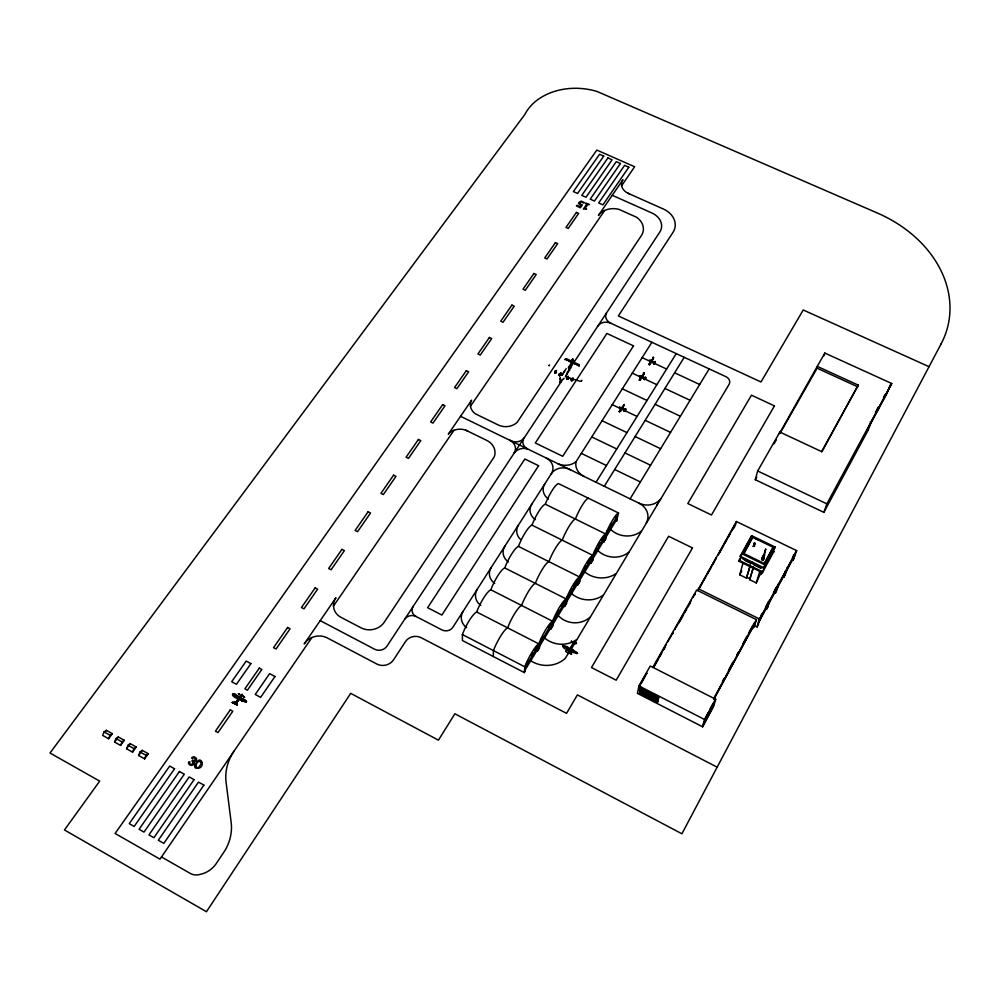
<?xml version="1.0" encoding="UTF-8"?>
<svg xmlns="http://www.w3.org/2000/svg" width="1000" height="1000" viewBox="0 0 1000 1000"><rect width="100%" height="100%" fill="white"/><g stroke="black" fill="none" stroke-linecap="round" stroke-linejoin="round"><path stroke-width="1.5" d="M241.05 696.338L242.237 694.788L240.725 695.913M640.037 377.95L641.225 375.9L642.425 376.562L644.125 373.188L643.5 372.85L644.125 373.188M560.125 379.588L561.413 380.55L559.763 379.538M751.675 535.688L740.2 556.225L743.088 559.038L760.825 567.688L763.95 567.8L775.3 547.125L751.675 535.688L740.537 556.55M493.3 656.5L493.45 650.6A17.913 3.525 -62.8 0 1 507.625 627.863A17.763 3.475 -63 0 1 521.575 605.45A17.613 3.425 -63.2 0 1 535.337 583.375A17.475 3.375 -63.3 0 1 548.888 561.625A17.337 3.337 -63.5 0 1 562.238 540.175A17.2 3.287 -63.7 0 1 575.4 519.05A17.075 3.237 -63.8 0 1 588.375 498.225M570.875 649.388L570.1 651.012L571.413 651.65L572.775 650.062L577.325 652.95L576.725 653.612L572.038 651.975L572.487 650.55L570.825 649.775M653.138 357.262C652.3 364.312 649.087 358.038 652.288 361.55M619.938 409.45C622.762 403.5 621.312 413.512 624.1 404.575M641.175 376.238L642.425 376.575L640.55 376.062L641.338 377.188L641.9 376.375L641.125 375.962M649.463 360.225L649.35 360.112M572.362 360.988L572.288 362.2L573.225 360.962L572.8 358.85M524.412 672.625L524.812 666.388L525.513 666.75L524.412 672.625L462.438 640.525L462.388 634.538A17.837 3.85 -62.7 0 1 476.725 612.013A17.688 3.8 -62.9 0 1 490.85 589.812A17.537 3.738 -63.1 0 1 504.775 567.95A17.4 3.688 -63.3 0 1 518.488 546.4A17.262 3.638 -63.5 0 1 532.013 525.15A17.125 3.588 -63.6 0 1 545.337 504.225A17 3.538 -63.8 0 1 558.475 483.587L618.525 512.987L616.525 521.2L615.862 520.875L616.425 517.05M572.712 359.675L572.175 362.762A14.712 3.4 -64.9 0 1 571.95 363.1L571.625 363.3A3.538 0.812 -64.8 0 0 571.413 363.625L571.3 364.05M555.55 371.4C558.975 368.575 552.587 372.438 556.263 372.7C556.425 369.663 556.388 374.212 555.087 371.5C556.862 371.312 556.875 372.587 554.875 371.7C556.737 373.688 556 371.287 556.013 371.625M536.663 651.025L537.013 646.375L537.7 646.725L537.337 651.375L536.663 651.025L524.525 670.962L525.212 671.312M538.312 649.775L538.787 643.838A17.837 3.15 -63.1 0 1 552.562 621.225A17.688 3.113 -63.2 0 1 566.15 598.938A17.537 3.062 -63.4 0 1 579.525 576.975A17.4 3.025 -63.5 0 1 592.712 555.337A17.275 2.975 -63.7 0 1 605.712 534A17.15 2.938 -63.8 0 1 618.525 512.987M560.2 374.25L561.188 375.037A12.95 11.25 -0.1 0 0 561.55 374.412M537.337 651.375L539.412 647.962L539.788 643.3L551.462 624.15L551.025 628.875L550.35 628.525L550.662 624.975M642.4 377.062L642.6 377.225M567.487 377.7C569 379.637 564.65 377.875 567.663 379.15C565.138 373.325 570.462 381.938 567.188 377.6A13.075 5.575 -40.5 0 1 567.587 377.013A12.962 10.025 85.5 0 0 567.188 377.6C566.462 380.4 566.675 377.788 568.175 378.425M568.638 368.85L568.725 367.912M572.013 379.1L573.112 377.962L571.163 379.738M578.938 366.2A9.562 2.175 -64.8 0 0 579.312 365.625L578.913 364.6L573.212 361.863L572.05 363.387A3.538 0.812 -64.8 0 0 571.775 363.8L571.712 363.888M552.013 627.25L552.762 620.538L553.45 620.887L553 625.625L551.025 628.875M238.088 696.812C235.55 698.188 241.562 695.312 238.75 698.5L237.1 697.562C237.463 691.012 225.637 693.812 238.375 698.938M553 625.625L552.325 625.275L563.962 606.163L564.325 602.55M563.962 606.163L564.637 606.512L565.138 601.7L553.45 620.887M565.513 605.075L566.15 598.938L504.775 567.95M564.637 606.512L566.538 603.375L567.05 598.55L578.375 579.95L577.812 584.85L577.137 584.513L577.562 580.837M639.725 376.6L641.9 377.675M649.775 361L651.562 362.038M572.388 360.737L572.513 359.575M655.113 363.038C653.487 365.675 652.85 361.763 655.037 362.85L655.212 361.8M566.538 651.175C564.637 650.1 567.013 651.363 566.35 651.237M643.812 379.325C645.15 380.812 644.05 376.35 645.4 378.5C643.462 377.812 642.275 376.863 644.963 378.55C647.337 376.5 643.312 377.525 645.05 378.35M560.887 382.188C561.275 380.562 559.487 383.775 561.388 381.225M568.713 652.4L567.712 653.625M568.513 652.05L567.837 653.3L574.038 642L572.875 643.988L573.85 642.4L576.438 643.275L573.275 643.487L573.95 642.362L571.237 647.25L573.312 643.975L571.95 646.562M651.637 361.637C649.075 361.238 650.75 359.312 651.475 361.562C645.763 371.188 654.463 355.95 649.712 362.312M560.013 381.6L559.612 382.55L560.625 381.463M560.75 381.7L560.925 381.962M578.812 583.212L579.525 576.975L518.488 546.4M570.225 653.8L571.013 653.263M577.812 584.85L579.7 581.737L580.275 576.838L591.625 558.2L590.95 557.863L587.712 563.188M239.5 699.125L240.125 698.175M243.738 696.513L243.263 696.65M560.65 381.737L560.375 382.325M624.163 409.762L625.175 410.3L624.35 411.15L624.163 409.762L625.562 409.988A1.675 0.85 32.1 0 0 625.425 410.213L625.2 410.213M620.688 408.363C622.513 410.637 619.875 406.85 621.175 407.65M570.462 368.413L571 367.837M579.837 580.075L590.337 562.825L590.95 557.863M590.337 562.825L591 563.162L591.625 558.2M591.912 561.663L592.837 554.763L593.513 555.1L592.875 560.075L591 563.162M592.875 560.075L592.212 559.75L603.225 541.65L603.737 537.875M603.225 541.65L603.888 541.987L604.575 536.938L593.513 555.1M604.825 540.438L605.712 534L545.337 504.225M603.888 541.987L605.725 538.95L606.425 533.9L617.275 516.087L616.525 521.2M564.075 378.25L563.8 378.837M565.3 376.587L580.125 381.3M565.775 375.838L565.675 376.112M566.15 375.062L566.275 375.238M639.562 375.863L639.425 375.95M572.038 651.975L572.775 650.062L570.925 649.225M621.838 409.137L620.013 408.237M560.175 378.288L559.637 379.3L560.225 377.887M621.325 408.5L621.038 409.538M567.575 371.75L567.513 372.5M641.4 377.287L641.137 377.962L641.85 376.562L639.55 380.012L641.975 377.262L640.662 376.575L642.087 377.475L641.525 377.1L639.75 380.175L639.038 379.95L639.675 380.25M239.3 694.775C238.275 694.038 241.5 695.05 239.45 694.3M650.462 360.975C652.163 361.613 650.575 363.45 650.312 360.988M638.938 685.913L637.425 693.375L702.625 726.8L713.525 706.65L715.713 699.287L650.238 666.012L638.938 685.913L704.737 719.587L702.625 726.8M639.087 688.425L639.3 687.362M639.438 693.25L639.663 692.188L657.6 701.375L657.362 702.438L639.438 693.25L639.85 692.537L657.763 701.712L657.362 702.438M639.862 691.162L640.487 689.388L639.862 691.162L657.825 700.362L658.475 698.6L657.825 700.362M640.275 689.15L640.913 687.35L640.275 689.15L658.288 698.363L658.7 697.638L640.688 688.425M623.75 410.838C627.987 406.613 624.312 410.5 623.475 409.075M672.938 633.488L673.188 632.375L667.9 641.7M658.288 698.363L658.525 697.3L640.5 688.075M644 377.9L643.025 377.225L644.675 378.275L643.012 377.413M645.2 378.812L645.6 378.488A1.65 0.875 32.1 0 0 645.462 378.725L645.238 378.713M657.763 701.712L658 700.65L657.6 701.375M675.175 629.538L675.438 628.425M650.7 362.488L651.175 361.725M655.05 362.837L655.25 362.837A1.638 0.887 32 0 0 655.1 363.075L655.263 362.8M651.55 361.15L652.163 361.175M653.662 362.188L654.275 362.587L652.675 361.6L654.312 362.638L653.225 361.975M654.525 362.887L653.188 361.962M566.2 368.663L561.775 375.462L563.787 372.4M564.138 371.825L564.6 371.112M694.938 594.675L695.225 593.538L692.938 597.562M697.812 590.625L736.388 521.525L796.663 550.638L793.062 560.4L792.4 560.075L794.2 554.7M567.737 653.787L570.788 648.637M572.312 380.45C573.488 378.175 570.037 379.812 571.8 379.125M716.012 558.837L716.3 557.712L699.112 588.025M718.15 555.05L735.288 524.225L734.975 525.375M734.287 527.825L734.587 526.737M735.263 525.75L736.388 521.525M641.988 377.275L640.775 376.613L642.25 377.125M755.288 479.712L757.675 470.988L779.862 432.05L821.612 451.613L858.25 385.125L817.262 366.375L824.85 353.062L891.75 383.512L871.087 422.2L868.263 429.963L823.863 512.362L755.288 479.712L756.762 477.125M566.862 377.638L567.9 378.775L566.7 377.6L568.15 377.863L567.762 378.663M773.75 552.087L774.013 551.225L762.438 572.688L738.812 561.163L741.2 556.462M743.363 554.438L752.638 537.325L773.075 547.212L772.763 548.225L763.863 564.425L743.363 554.438L752.638 537.325M779.862 432.05L779.388 433.688L817.262 366.375M749.9 566.987L746.45 578.1L739.688 574.788L743.062 562.925M750.25 540.7L750.5 539.825M567.775 648.825L567 649.762L567.775 648.737L567.562 649.613L569.338 649.825M572.05 651.812L572.238 651.012M571.675 364.5L572.312 363.275A14.712 3.4 -64.9 0 0 572.537 362.938L573.212 361.863M746.45 578.1L750.337 564.788M703.7 724.525L713.5 705.438L712.337 707.325M704.55 721.612L704.638 719.25L708.188 712.712M761.062 572.225L756.275 582.913L749.65 579.663L753.15 567.85M749.65 579.663L753.575 567.087M704.737 720.037L713.85 702.237M703.175 724.25L714.362 702.513L704.5 720.837M761.637 559.612L762.8 556.788L764.237 557.487L763.75 559.087L763.075 560.312L761.637 559.612L762.8 556.788M762.625 557.875L763.75 554.738L764.587 555.15L763.85 557.575L762.625 557.875L763.75 554.738M824.05 355.725L824.85 353.062M763.7 555.4L765.763 548.888L763.462 558.275M763.075 560.312L764.237 557.487M756.275 582.913L759.862 571.125M759.862 573.925L760.925 574.45L761.838 571.475M763.863 564.425L773.075 547.212M762.438 572.688L762.7 571.838L739.062 560.3M572.888 379.787C572.175 380.163 573.387 379.05 572.625 380.387M713.75 699.475L752.862 627.288L754.013 623.663M752.862 627.288L753.562 627.638L755.088 622.788L754.388 622.45M753.562 627.638L756.513 619.675L696.663 590.062L652.712 667.513M563.875 372.275L564.163 371.825M651.025 361.812L650.212 361.488L650.913 361.763M758.312 622.612L759.95 617.475L760.638 617.812L757.113 626.925L754.613 625.688M757.113 626.925L759.638 619.062L796.663 550.638M766.2 608.538L768.3 602.038L768.988 602.375L766.875 608.862L766.2 608.538L758.587 622.612M767.537 605.55L768.8 601.65M766.875 608.862L769.9 600.675L777.663 586.337L775.5 592.9L774.825 592.575L776.55 587.325M573.05 643.725L573.775 642.262L571.3 641.312L573.1 643.4L573.775 642.262M775.5 592.9L777.9 584.3M776.425 591.2L778.587 584.625L786.287 570.375L784.087 577.025L783.413 576.688L785.175 571.375M784.087 577.025L785.75 570.825M785.1 575.15L787.312 568.488L795.325 553.675L794.65 553.35M793.062 560.4L795.325 553.675M554.913 371.413L556.438 372.438L555.2 370.988L555.225 372.938L554.987 371.775M625.163 410.312L625.8 409.575M568.875 650.387C572 648 563.15 644.425 562.775 646.475C566.65 653 570.138 645.037 566.938 649.362M821.825 451.863L858.25 385.125M823.863 512.362L826.85 503.837L891.75 383.512M571.462 641.2L573.25 643.138L572.288 642.275M890.113 385.075L887.188 393L867.463 429.588L868.263 429.963M238.663 699.812L235.688 703.65L234.762 703.575L235.95 701.787L234.525 703.8L235.463 702.262L232.175 702.487L234.638 703.45L235.463 702.262M572.5 645.375L573.85 642.4M654.625 362.887L655.45 362.463M641.162 377.625L640.662 377.113L641.237 377.762M104.062 731.9L102.65 735.4L108.612 738.725L112.312 733.65L106.35 730.325L104.062 731.9L110.025 735.225L112.312 733.65M108.612 738.725L110.025 735.225M114.588 742.075L116.013 738.562L118.287 736.975L124.262 740.312L120.575 745.413L114.588 742.075L118.287 736.975M120.575 745.413L122 741.912L124.262 740.312M126.575 748.763L128 745.263L130.25 743.662L136.25 747L132.575 752.125L126.575 748.763L130.25 743.662M132.575 752.125L134.012 748.612L136.25 747M138.6 755.487L140.025 751.975L142.262 750.362L148.287 753.725L144.625 758.863L138.6 755.487L142.262 750.362M144.625 758.863L146.062 755.35L148.287 753.725M652.875 359.637C655.725 351.912 648.95 368.363 653.2 357.337M642.513 376.8C641.3 376.613 646.775 368.338 642.475 376.712M622.1 407.863L623.825 404.575M559.325 374.562L560 373.95L561.075 374.938L559.25 374.188L559.562 375.725L559.25 374.188M523.375 439.113L523.212 439.5A9.438 8.025 3.4 0 0 527.65 448.975A11.3 9.663 2.9 0 0 514.087 453.212A11.113 9.463 1.9 0 0 509.787 440.275L512.288 441.388A10.1 8.562 2.5 0 0 524.388 437.587M652.6 359.538L653.487 357.625M650.9 360.3L651.787 360.825M242.075 698.888C246.15 698.975 250.738 705.238 239.55 699.562C240.312 696.8 243.212 698.288 241.137 700.387L242.087 698.388M566.562 377.663L566.688 378.3M644.112 373.263L642.138 376.45L644.112 373.263L643.238 375.25M241.488 695.487L242.288 694.262L235.525 703.625L238.35 700.638L235.525 703.625L238.012 699.725L234.762 703.575M569.938 648.675L568.025 648.263L567.575 649.688L568.038 648.175L569.612 649.025M571.413 651.65L572.5 650.462L570.913 649.7L570.1 651.012M572.013 646.525L573.312 643.975L571.237 647.25M620.662 408.35C622.875 407.262 620.763 412.837 618.862 411.463C620.675 412.587 622.8 407.8 620.662 408.062M570.6 649.938L570.375 650.062M566.613 374.363L566.475 374.762M567.537 372.962L567.4 373.375M568.45 371.575L568.525 371.613M640.75 376.887L641.4 377.062M650.938 360.387L651.162 361.112M652.175 361.163L652.2 361.475M560.262 378.212L559.963 378.888M710.312 708.787L713.138 703.55M704.737 719.587L715.713 699.287M760.65 616.188L762.038 613.612M765.525 607.188L768.3 602.038M773.45 592.525L776.275 587.312M792.463 557.388L793.925 554.7M760.638 617.812L768.988 602.375M767.812 605.55L774.825 592.575M775.75 590.875L783.413 576.688M784.425 574.825L792.4 560.075M875.425 412.3L878.363 406.85M883.5 397.325L884.975 394.6M722.525 681.237L724 678.5M728.45 670.3L732.9 662.1M736.6 655.263L738.088 652.525M742.537 644.325L746.975 636.125M748.462 633.387L752.913 625.175M713.763 698.562L756.513 619.675M755.088 622.788L714.338 698.012L713.625 697.65M763.587 567.788L769.1 557.737M769.788 556.487L773.9 549M760.925 574.45L764.312 568.263M555.175 372.962L556.038 372.562M764.587 555.15L763.363 555.45M621.587 408.6L619.425 411.562L621.912 408.75M739.688 574.788L741.762 571.05M738.812 561.163L740.438 558.263M242.525 699.038L241.475 699.925L239.55 699.562M237.725 696.025L236.762 698.012L238.337 696.35L237.45 697.225M572.375 359.487L571.613 361.775A3.2 0.737 -64.8 0 1 571.312 362.825L571.087 363.4A2.763 0.637 -64.8 0 1 570.688 364.25L568.337 367.663M573.225 360.962L572.475 362.3L572.837 361.7L566.712 358.837L565.05 359.55M571.613 364.3L573.663 360.75A2.913 0.675 -64.8 0 1 573.288 361.062M571.9 646.475L573.312 643.975M653.562 666.988L666.4 644.362M676.2 627.087L688.375 605.612M689.887 602.938L691.413 600.25M654.075 666.737L658.612 658.763M660.113 656.1L661.625 653.438M663.888 649.45L665.4 646.787M678.975 622.837L683.538 614.788M685.062 612.112L686.587 609.425M688.1 606.75L690.387 602.725M698.838 589.125L702.575 582.55M704.062 579.913L705.562 577.275M707.05 574.637L711.525 566.737M713.025 564.1L714.513 561.475M718.925 553.7L723.512 545.612M725.037 542.913L726.562 540.212M728.1 537.513L730.387 533.462M731.925 530.763L734.212 526.725M774.062 443.825L776.363 439.787M780.2 433.05L816.275 369.688M641.038 683.7L645.625 675.612M573.088 650.225L572.812 650.713C586.35 658.438 565.862 646.475 574.675 651.237M567.987 647.625L567.712 648.1C552.55 641.188 576.2 651.675 566.15 646.888M571.487 380.737C571.025 379.825 573.062 381.637 571.325 379.062M639.75 380.175L641.188 378.5M571.3 364.938L571.725 364.15M241.438 700.55L246.375 701.712L241.438 700.55L243.25 701.125M657.337 504.375L656.825 505.25M236.062 702.725L235.162 702.95L236.262 702.537M241.462 695.4L241.925 694.613M570.075 650.375L565.3 658.363A26.713 24.225 5.1 0 1 531.388 661.15L530.712 660.8M571.75 647.625L571.425 648.812L729.112 384.325A6.713 5.525 11.4 0 0 725.987 376.712L610.788 323.212A9.588 7.837 6.2 0 0 597.875 326.05M572.837 361.688L571.675 363.212M526.438 663.725L528.062 661.05M531.325 655.713L532.95 653.05M534.575 650.375L537.013 646.375M540.65 640.4L542.987 636.562M548.438 627.625L550 625.075M556.663 614.138L559 610.3M561.337 606.462L562.888 603.913M567.987 595.55L566.375 598.2L567.05 598.55M570.413 591.562L572.038 588.913M573.65 586.25L576.075 582.275M582.025 572.513L579.6 576.5L580.275 576.838M584.462 568.513L586.087 565.85M593.638 553.475L596 549.575M598.375 545.688L599.95 543.1M601.538 540.5L603.112 537.913M606.538 532.3L608.088 529.763M609.637 527.212L611.962 523.4M525.513 666.75L537.7 646.725M550.35 628.525L538.737 647.613L539.412 647.962M566.675 601.712L577.137 584.513M605.85 537.337L615.862 520.875M630.112 498.862L709.175 368.9M559.562 375.763L559.325 373.875L560.812 375.138L559.712 374.113M604.275 486.287L684.225 357.312M596.013 482.262L676.25 353.612M573.275 643.487L576.438 643.275L573.6 642.975M235.738 702.15L234.825 703.538L236.912 705.062L237.275 704.538L235.65 702.362L234.825 703.538M565.487 358.925L565.413 359.05A9.55 2.25 -64.9 0 1 565.025 359.637M624.225 410.988L625.737 408.988M653.938 363.812C656.062 358.225 654.975 364.637 653.462 363.675M621.45 408.162L621.65 407.85M557.788 463.65A15.738 13.413 5 0 0 576.062 461.65L651.875 342.3M238.012 699.725L235.525 703.625L236.612 702.025M581.388 380.9L581.788 380.288L581.325 381M570.775 469.975L567.4 468.512A13.613 11.712 5.1 0 0 551.35 473.7L452.887 627.263A7.95 7.163 -3 0 1 442.013 629.95L416.075 616.512A8.375 7.525 -5.5 0 0 404.975 618.812M549.125 365.613L549.538 365L549.062 365.7M571.413 378.875L572.1 378.837L571.438 380.55M572.712 379.988L571.812 379.3M563 378.975L386.938 646.2A8.963 8.075 -8.4 0 1 374.625 649.237L320.213 620.638M567.3 372.463L569.012 369.85M570.725 367.25L572.45 364.65M574.163 362.038L660.3 231.3A17.887 14.05 6.9 0 0 651.888 212.987L612.263 195.287M567.375 377.75L568.263 378.1A13.062 9.787 81.2 0 0 568.625 377.5A12.925 5.888 -44.6 0 1 568.25 378.113L568.387 378.4A12.962 11.363 -0.7 0 0 569 377.55M241.388 696.275L241.775 695.575M559.212 374.475L560.487 374.462M560.375 374.412L560.65 374.837M572.45 359.375L572.612 359.162A4.675 2.425 33.5 0 0 572.525 359.438L572.688 359.188A4.675 2.425 33.7 0 1 572.725 359.525M555.125 372L554.95 372.85M568.837 367.15L573.663 360.75L571.25 363.925M240.55 697.113L241.175 696.188M311.913 637.537L159.987 859.15L115.1 833.475L596.838 150.062L634.637 166.75L621.663 185.7M333.512 606.025L453.975 430.3M470.487 406.213L604.675 210.475M240.825 697.738L239.913 699.038L241.45 699.837L242.7 698.725M238.337 696.45L237.1 697.562L238.637 698.35L239.625 697.087M624.05 404.688L623.188 406.688M621.275 408.725L620.588 408.625M104.875 732.35L106.35 730.325M560.013 374.012L561.1 373.013L559.9 374.1A13.062 5.525 -40.6 0 1 560.513 373.263A12.95 10.113 86 0 0 559.9 374.15L559.688 374.338A12.988 11.413 0.1 0 1 560.538 373.137M619.438 411.55L620.812 409.913M624.913 409.9L624.325 409.5L625.212 408.65M652.663 361.775L654.038 362.287L654.887 361.562M654.625 362.812L653.938 362.675M645.625 378.462L644.45 378.038M569.525 651.15L569.675 651.3M774.587 547.75L775.3 547.125M645.138 377.188L645.775 377.5L644.463 379.6M645.113 378.387L645.387 377.837M754.513 544.825L754.562 544.05M555.163 372.788L554.975 372.912M559.4 375.725L560.413 375.538L559.237 374.663M655.013 362.225L654.038 362.287L654.85 363.15M625.337 409.338L622.95 408.888M571.487 379.9L572.212 380.763L571.388 379.7M574.725 643.525L573.438 643.2L576.1 643.713M567.913 378.95L567.238 378.738M235.062 702.8L232.175 702.487L235.075 702.85M240.7 695.9L241.012 695.675M625.375 409.975L624.4 409.525M555.887 372.463L554.888 371.8M640.65 376.438L640 376.163M620.575 407.875L619.925 407.6M239.1 694.112L238.25 693.75L239.188 694.05M569.025 651.025C570.612 652.463 567.025 650.763 569 651.012M629.4 193.875L626.35 192.338A12.925 10 6.3 0 1 621.775 186.375L621.525 185A12.925 10 6.3 0 1 622.95 179.725L598.4 215.487A18.012 14.15 5.9 0 1 603.638 210.963L605.325 210.162A18.012 14.15 5.9 0 1 618.888 209.325L636.675 217.3A18.925 14.887 6.3 0 1 641.75 235.012L517.25 422.225A15.275 12.862 2 0 1 497.475 424.613L475.538 413.888A13.662 11.475 1 0 1 470.763 407.55L470.462 406.05A13.662 11.475 1 0 1 471.613 400.138L448.3 434.2A14.425 12.263 -0.3 0 1 452.738 430.812L454.538 430.062A14.425 12.263 -0.3 0 1 467.925 431.2M650.675 360.988L649.663 360.55M627.7 193.125L663.288 208.975A21.812 17.113 7.2 0 1 672.95 232.438L618.362 315.95L760.987 381.975L803.238 309.988L929.038 366.688M816.762 368.075L857.675 386.8M870.288 421.825L871.087 422.2M642.138 357.625L666.612 369.062M674.625 372.8L699.688 384.5M632.288 373.137L656.862 384.688M664.912 388.462L690.088 400.288M622.325 388.812L647.013 400.487M655.1 404.3L680.375 416.25M757.675 470.988L826.85 503.837M612.25 404.675L637.05 416.463M645.163 420.325L670.55 432.388M602.062 420.725L626.962 432.625M635.112 436.525L660.612 448.725M591.75 436.95L616.763 448.988M624.95 452.925L650.562 465.238M581.325 453.363L606.45 465.525M614.675 469.513L640.4 481.962M754.2 537.888L758.012 539.738M786.637 568.162L787.312 568.488M763.025 557.163L763.85 557.575M762.125 558.013L763.562 558.7M743.65 553.425L764.175 563.425M460.525 416.287L638.837 503.113A16.762 14.4 9.6 0 0 660.75 498.688M740.2 556.225L763.95 567.8M745.275 560.625L750.775 563.312M754.025 564.9L760.763 568.188M465.513 430.025L486.85 440.45A16.438 14.025 0.6 0 1 494.288 456.75L383.9 622.75A16.925 15.113 -8.2 0 1 361.025 627.825L341.213 617.45A16.1 14.287 -9.2 0 1 333.55 606.875L333.475 604.987A16.1 14.287 -9.2 0 1 335.925 597.75L304.212 643.938A16.688 14.938 -12.8 0 1 310.5 638.188L312.488 637.263A16.688 14.938 -12.8 0 1 327.3 637.913L376.775 664A12.188 11.025 -8.5 0 0 393.537 659.837L405.438 641.637A11.562 10.462 -5.8 0 1 421.238 637.737L566.55 713.363L577.388 694.887L717.15 767.175M746.862 577.337L750.062 578.913M769.225 600.35L769.9 600.675M610.55 529.6L611.213 529.925A21.45 18.625 9 0 0 641.338 531.163M767.113 606.85L767.788 607.175M605.763 533.575L606.425 533.9M605.062 538.625L605.725 538.95M698.275 588.725L759.638 619.062M757.9 623.888L758.575 624.225M597.725 550.675L598.387 551.013A21.538 18.837 8.6 0 0 628.725 552.25M532.013 525.15L592.712 555.337M584.712 572.062L585.388 572.4A23.9 21.05 8 0 0 615.95 573.638M579.025 581.4L579.7 581.737M571.512 593.763L572.188 594.1A23.512 20.875 7.5 0 0 602.975 595.337M565.862 603.025L566.538 603.375M558.112 615.775L558.787 616.125A21.263 19.038 6.9 0 0 589.812 617.362M490.85 589.812L552.562 621.225M647.212 673.475L646.625 673.175L639.725 685.312L640.312 685.625M544.513 638.125L545.188 638.475A24.388 21.975 6.1 0 0 576.45 639.712M654.775 694.438L657.55 695.863M644.638 691.513L651.562 695.062M654.325 696.475L657.087 697.887M640.075 690.113L658.062 699.325M639.062 689.812L658.238 699.638M476.725 612.013L538.787 643.838A17.988 3.2 -62.9 0 0 524.788 666.812L462.388 634.538M116.013 738.562L122 741.912M128 745.263L134.012 748.612M140.025 751.975L146.062 755.35M161.488 856.963L190.3 873.438A12.75 11.587 -32.6 0 0 199.288 874.613L200.675 874.287A24.038 21.812 -31.7 0 0 216.375 863.4L225.3 849.963A47.85 43.175 -30.4 0 0 231.15 822.25L226.112 782.562A49.775 45.512 -22.4 0 1 234.088 751.062M569.6 652.788L570.5 653.363L569.65 652.8M753.925 544.837C756.462 545.375 753.275 542.688 753.962 544.637M243.837 696.663L244.75 697.25L243.825 696.663M566.425 651.85L566.2 651.25L566.487 651.888M241.025 695.688L241.262 696.462M236.375 703.525L235.45 702.65L237.188 704.55M752.038 562.163L752.237 563.5M416.075 616.512A8.312 7.438 -4.6 0 1 413.188 606.35M610.788 323.212A9.562 7.775 6.5 0 1 606.475 313M638.837 503.113A16.863 14.625 9.2 0 1 646.35 522.775M584.188 476.5A15.888 13.587 6.5 0 1 576.062 461.65M546.3 458.062A13.525 11.6 3.8 0 1 551.35 473.7M548.462 499.05A13.762 11.875 4.8 0 1 544.825 483.862M466.6 627.663A14.338 12.912 -0.6 0 1 463.2 611.175M535.375 519.637A13.75 11.95 4.2 0 1 531.712 504.312M520.538 539.45A13.938 12.2 3.4 0 1 518.438 525.037M508.387 562.013A14.087 12.425 2.6 0 1 504.888 546.163M494.738 583.475A14.025 12.45 1.7 0 1 491.2 567.513M480.763 605.413A14.262 12.763 0.6 0 1 477.337 589.138M566.962 377.788A13 11.338 1.3 0 1 567.587 376.887M619.725 407.15L619.412 407.812L619.7 407.137M754.225 543.15L755.163 543.362L754.225 543.15M754.475 546.287L753.15 546.3L754.475 546.287M194.812 765.863L194.762 766.6A2.525 2.263 -25.4 0 0 195.475 768.025C207.475 770.662 200.987 750.562 194.812 765.863M559.7 382.137L560.087 381.388L559.7 382.137M651.787 361.562L649.237 364.338L651.637 361.625M569.1 369.425C569.65 372.612 570.337 367.35 569.1 369.387M193.475 762.55L192.262 764.275L190.438 764.225A1.688 1.512 -25.4 0 1 189.713 762.7L189.975 761.9L188.7 761.988A2.812 2.512 -25.3 0 0 188.625 763.462C189.6 767.275 196.588 764.788 194.013 761.388L194.675 761.375A2.013 1.8 -25 0 0 196.15 760.45L196.425 759.9A2.413 2.163 -25 0 0 196.238 758.138L194.338 756.888A2.625 2.35 -25 0 0 192.438 757.225L191.575 757.9L192.4 758.587L193.588 757.825L195.2 758.363L194.95 760.175A1.262 1.125 -25 0 1 194.037 760.575L192.587 760.188L191.912 760.938L193.475 762.55M568.775 371.163L568.787 371.075M201.5 762.6C195.025 777.15 194.1 756.9 201.5 762.6M623.962 409.312L624.625 409.762L622.975 408.7L623.962 409.338M237.475 699.587L238.088 698.913L237.525 699.538M567.863 372.5L567.875 372.475M579.837 202.925L580.225 204.05L582.362 204.913L580.388 207.763L576.438 205.975L576.888 205.325L579.913 206.688L580.925 205.225L578.825 203.863A2.025 1.587 4.7 0 1 578.75 202.675L581.075 201.088L584.388 202.575C583.6 204.412 581.025 199.838 579.837 202.925M243.475 696.438L242.562 695.85L243.5 696.413M237.087 704.663L235.25 702.9L237.1 704.688M568.062 376.312L567.288 377.463L568.112 376.325M570.862 653.55L571.737 654.163L570.837 653.587M941.15 343.8L681.912 833.787L454.875 713.775L438.438 740.175L350.7 693.363L206.45 911.725L64.475 829.95L99.688 781.137L50 753.012L524.85 114.475A56.8 43.2 4.4 0 1 597.175 91.525L877.475 213.075A120.85 95.425 13.7 0 1 941.15 343.8M692.487 547.938L616.188 680.212L591.487 667.55L668.612 536.25L692.487 547.938M774.45 405.887L711.488 515.013L687.812 503.55L751.462 395.188L774.45 405.887M236.775 697.3L236.462 697.837L232.738 694.287L236.775 697.3M573.85 362.5L573.337 363.312L579.312 365.613L573.35 363.1L573.85 362.5M571.825 361.538L571.312 362.362L565.475 359.087L571.325 362.137L571.825 361.538M633.525 345.863L562.725 456.3L535.312 442.975L606.9 333.462L633.525 345.863M538.575 465.712L441.887 615.05L427.625 607.7L524.837 459L538.575 465.712M567.125 373.488L566.925 374.25L567.125 373.488M203.875 785.125L163.825 843.363L158.325 840.238L198.487 782.113L203.875 785.125M628.812 167.2L602.925 204.85L598.688 202.95L624.625 165.35L628.812 167.2M274.962 676.525L260.613 697.362L255.238 694.45L269.625 673.65L274.962 676.525M586.475 208.85L583.35 209.112L586.812 204.137L585.538 203.562L585.925 203L589.438 204.575L587.737 204.562L585.175 208.263L586.475 208.85M194.075 779.65L153.9 837.712L148.95 834.9L189.188 776.925L194.075 779.65M620.438 163.5L594.45 201.05L590.225 199.15L616.263 161.65L620.438 163.5M230.263 709.875L215.438 731.175L217.987 732.575L232.8 711.25L230.263 709.875M259.312 668.125L244.887 688.85L247.413 690.225L261.825 669.463L259.312 668.125M287.6 627.475L273.55 647.663L276.05 649L290.087 628.787L287.6 627.475M315.138 587.9L301.45 607.562L303.938 608.862L317.6 589.188L315.138 587.9M341.962 549.35L328.638 568.5L331.087 569.775L344.4 550.6L341.962 549.35M368.1 511.788L355.112 530.45L357.55 531.688L370.525 513.013L368.1 511.788M393.587 475.163L380.925 493.35L383.338 494.562L395.988 476.362L393.587 475.163M418.438 439.45L406.087 457.2L408.475 458.387L420.812 440.625L418.438 439.45M442.675 404.625L430.625 421.938L432.987 423.088L445.025 405.775L442.675 404.625M466.312 370.65L454.562 387.537L456.912 388.663L468.65 371.763L466.312 370.65M489.4 337.475L477.925 353.963L480.25 355.075L491.712 338.575L489.4 337.475M511.925 305.1L500.725 321.188L503.038 322.275L514.225 306.175L511.925 305.1M533.925 273.488L522.987 289.2L525.275 290.262L536.2 274.538L533.925 273.488M555.425 242.6L544.738 257.95L547 258.988L557.675 243.625L555.425 242.6M576.425 212.413L565.988 227.425L568.225 228.438L578.65 213.425L576.425 212.413M179.438 771.488L139.075 829.275L144.012 832.087L184.312 774.2L179.438 771.488M607.913 157.95L581.788 195.362L586 197.25L612.087 159.8L607.913 157.95M174.562 768.763L134.15 826.462L129.225 823.662L169.7 766.05L174.562 768.763M603.737 156.113L577.575 193.475L573.362 191.588L599.575 154.275L603.737 156.113M250.912 663.612L236.438 684.287L231.7 681.725L246.2 661.075L250.912 663.612M649.425 364.5L648.725 364.25L649.35 364.575M650.588 362.7L649.237 364.338L650.588 362.7M235.263 702.525L233.975 702.2L235.275 702.55M561.512 373.713A12.912 5.775 -44 0 0 561.675 373.413A13.05 9.812 81 0 1 561.5 373.738"/></g></svg>
